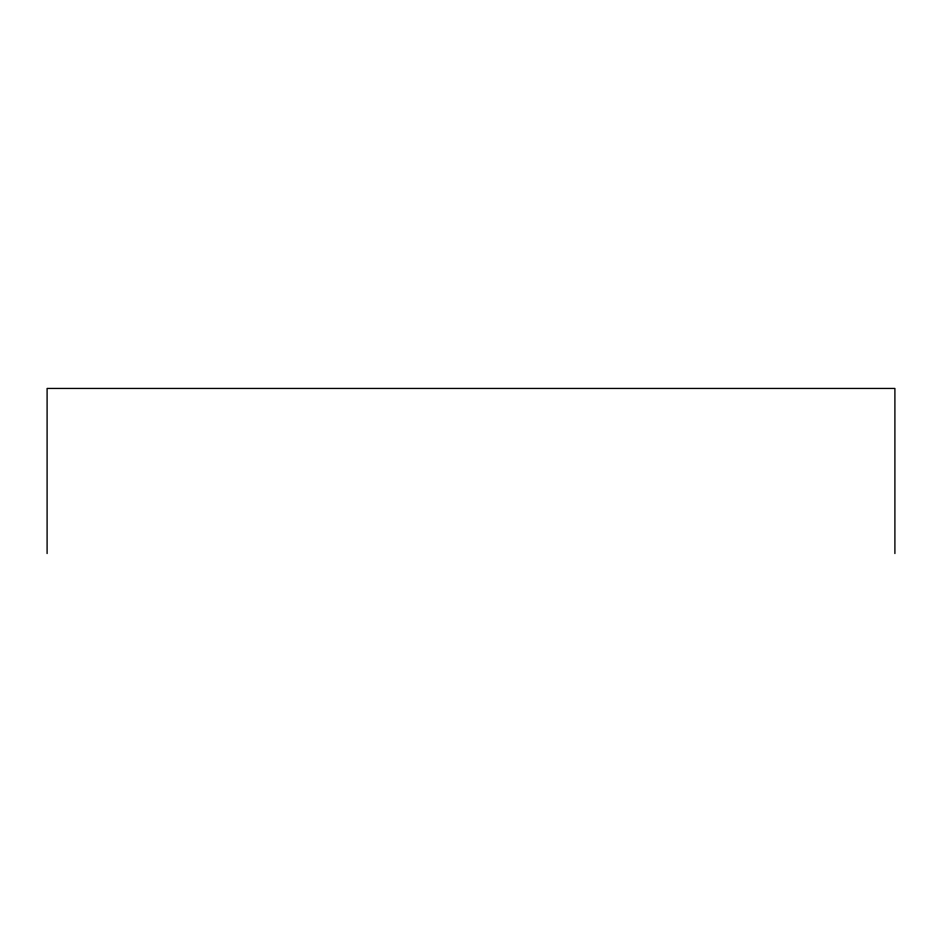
<?xml version="1.0" encoding="UTF-8"?>
<svg xmlns="http://www.w3.org/2000/svg" width="942" height="942" viewBox="0 0 942 942"><rect width="100%" height="100%" fill="white"/><g stroke="black" fill="none" stroke-linecap="round" stroke-linejoin="round"><path stroke-width="1.41" d="M894.9 553.555L894.9 388.445L47.1 388.445L47.1 553.555"/></g></svg>
